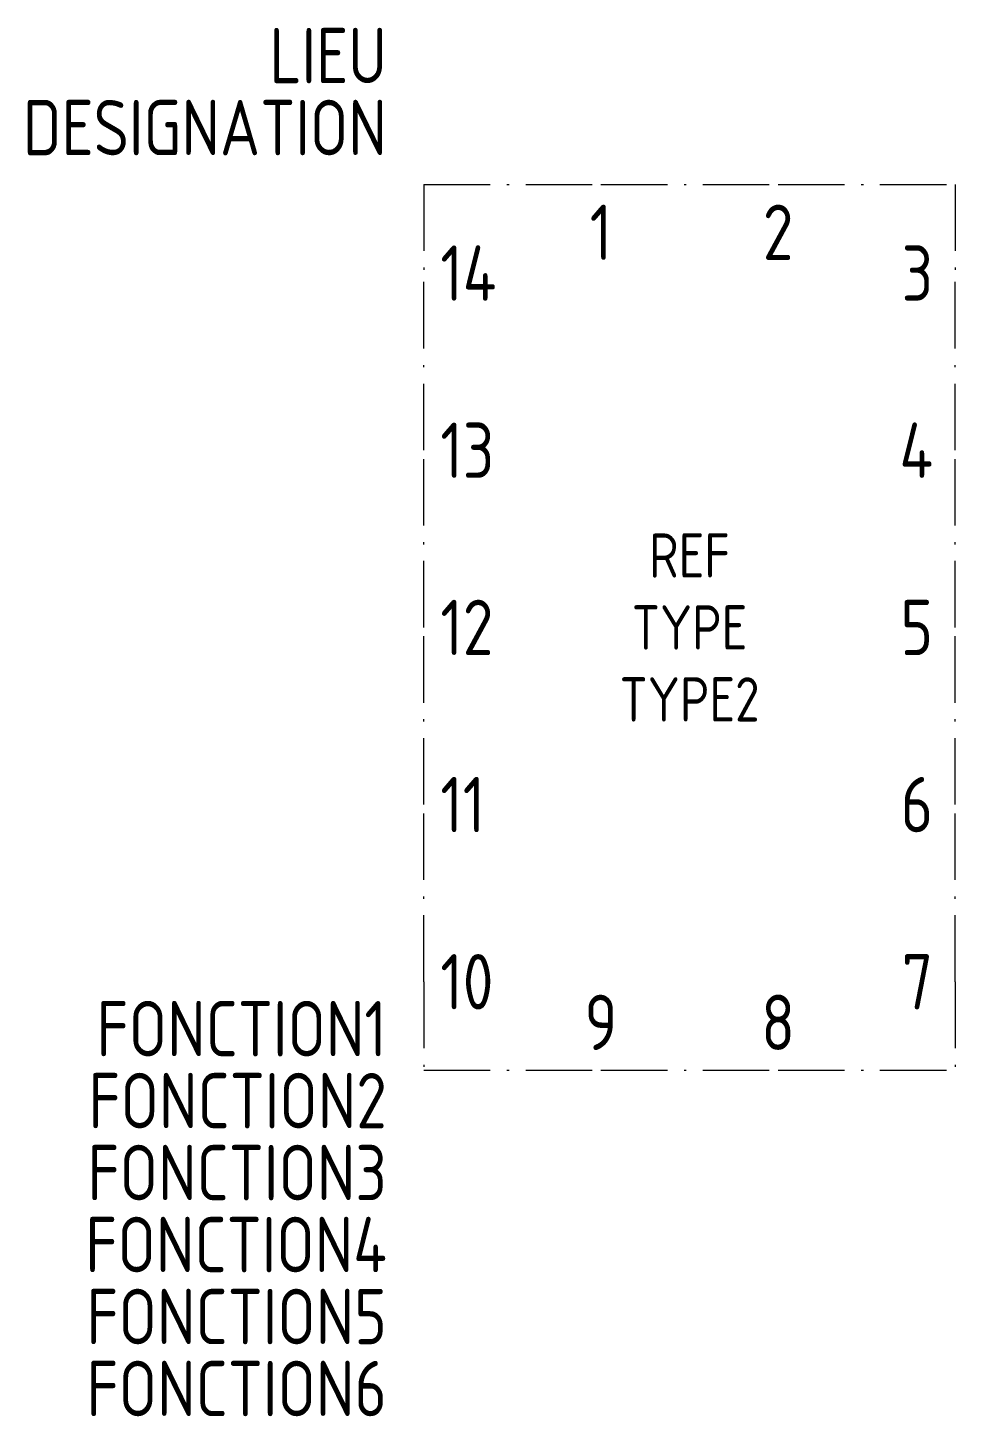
# Model space of a CAD drawing. Header units: millimetres. Extents: x -25.9 to 16, y -55.6 to 7.1.
import ezdxf
from ezdxf.enums import TextEntityAlignment as Align

# ---------------------------------------------------------------- set-up
doc = ezdxf.new("R2010")
doc.units = ezdxf.units.MM
doc.linetypes.add('ACAD_ISO10W100', pattern=[18, 12, -3, 0, -3])
for name, color, linetype in [('SYMB_BOITE', 6, 'ACAD_ISO10W100'), ('SYMB_REF_CONTACT', 2, 'Continuous'), ('SYMB_TXT_CONTACT', 2, 'Continuous'), ('SYMB_TXT_NOM', 3, 'Continuous')]:
    doc.layers.add(name, color=color, linetype=linetype)
doc.styles.add('NET2_5', font='isocp.shx', dxfattribs={"width": 0.9, "height": 2.5})
doc.styles.add('NET_2', font='isocp.shx', dxfattribs={"width": 0.9, "height": 2})

msp = doc.modelspace()

# ---------------------------------------------------------------- linework, layer by layer
at = {"layer": 'SYMB_BOITE', "ltscale": 0.25}
for p, q in [((-8, 0), (0, 0)), ((-8, 0), (-8, -4)), ((0, 0), (8, 0)), ((8, 0), (16, 0)), ((16, 0), (16, -4)), ((-8, -12), (-8, -4)), ((16, -12), (16, -4)), ((-8, -20), (-8, -12)), ((16, -20), (16, -12)), ((-8, -28), (-8, -20)), ((16, -28), (16, -20)), ((-8, -36), (-8, -28)), ((16, -36), (16, -28)), ((-8, -36), (-8, -40)), ((16, -36), (16, -40)), ((-8, -40), (0, -40)), ((0, -40), (8, -40)), ((8, -40), (16, -40))]:
    msp.add_line(p, q, dxfattribs=at)

# ---------------------------------------------------------------- texts
at = {"layer": 'SYMB_REF_CONTACT', "style": 'NET_2', "width": 0.9, "flags": 8}
msp.add_attdef('REF', text='', height=2, dxfattribs=at).set_placement((4, -16.75), align=Align.MIDDLE_CENTER)
at = {"layer": 'SYMB_TXT_CONTACT', "style": 'NET2_5', "width": 0.9, "flags": 8}
for tag, p in [('1', (0, -3.407)), ('2', (8, -3.407)), ('9', (0, -39.085)), ('8', (8, -39.085))]:
    msp.add_attdef(tag, text='', height=2.5, dxfattribs=at).set_placement(p, align=Align.CENTER)
for tag, p in [('14', (-7.253, -4)), ('13', (-7.253, -12)), ('12', (-7.253, -20)), ('11', (-7.253, -28)), ('10', (-7.253, -36))]:
    msp.add_attdef(tag, text='', height=2.5, dxfattribs=at).set_placement(p, align=Align.MIDDLE_LEFT)
for tag, p in [('3', (15, -4)), ('4', (15, -12)), ('5', (15, -20)), ('6', (15, -28)), ('7', (15, -36))]:
    msp.add_attdef(tag, text='', height=2.5, dxfattribs=at).set_placement(p, align=Align.MIDDLE_RIGHT)
at = {"layer": 'SYMB_TXT_NOM', "style": 'NET2_5', "width": 0.9, "flags": 8}
for tag, text, p in [('LIEU', '', (-9.672, 4.572)), ('DESIGNATION', 'A?', (-9.672, 1.322)), ('FONCTION1', '', (-9.672, -39.371)), ('FONCTION2', '', (-9.672, -42.621)), ('FONCTION3', '', (-9.672, -45.871)), ('FONCTION4', '', (-9.672, -49.121)), ('FONCTION5', '', (-9.672, -52.371)), ('FONCTION6', '', (-9.672, -55.621))]:
    msp.add_attdef(tag, text=text, height=2.5, dxfattribs=at).set_placement(p, align=Align.RIGHT)
at = {"layer": 'SYMB_TXT_NOM', "style": 'NET_2', "width": 0.9, "flags": 8}
for tag, p in [('TYPE', (4, -20)), ('TYPE2', (4, -23.25))]:
    msp.add_attdef(tag, text='', height=2, dxfattribs=at).set_placement(p, align=Align.MIDDLE_CENTER)

doc.saveas('drawing.dxf')
